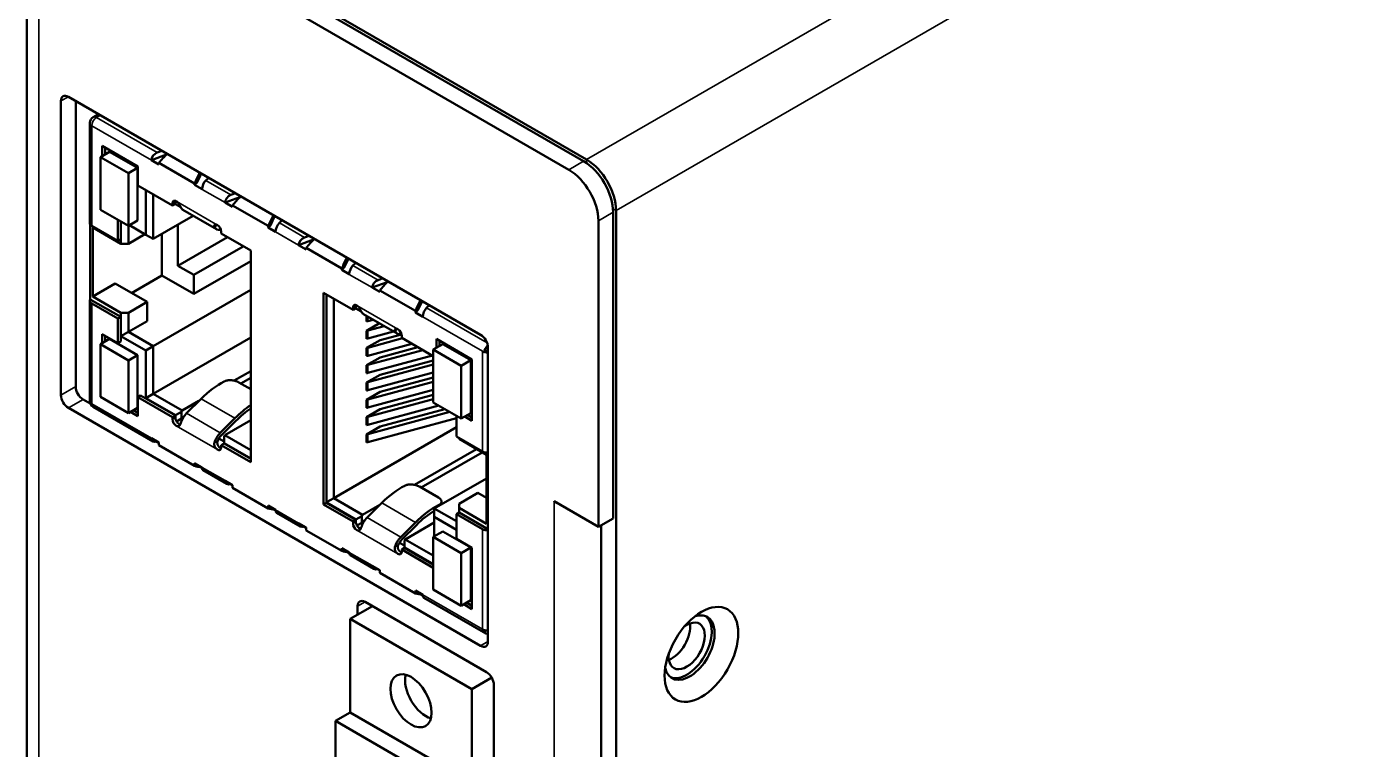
# Model space of a CAD drawing. Header units: millimetres. Extents: x 1550 to 4479, y -401 to 926.
# Drawn here: x 2542.7 to 2606.9, y 720.3 to 755 of the extents above; entities that cross this region are included whole.
import ezdxf

# ---------------------------------------------------------------- set-up
doc = ezdxf.new("R2010")
doc.units = ezdxf.units.MM
doc.header["$LTSCALE"] = 3.5
doc.layers.add('외형선(ISO)', color=7, linetype='Continuous', lineweight=50)
doc.layers.add('좁은 외형선(ISO)', color=7, linetype='Continuous', lineweight=35)

msp = doc.modelspace()

# ---------------------------------------------------------------- linework, layer by layer
at = {"layer": '외형선(ISO)'}
for p, q in [((2542.732, 615.0169), (2542.732, 763.6193)), ((2543.3178, 762.8028), (2568.7737, 748.1059)), ((2569.4808, 748.5141), (2544.0249, 763.211)), ((2569.6222, 748.5957), (2544.8734, 762.8844)), ((2544.3785, 737.2873), (2544.3785, 751.4127)), ((2544.732, 751.6168), (2564.531, 740.1858)), ((2545.0856, 751.4127), (2545.0856, 737.6955)), ((2546.1748, 750.7838), (2545.9229, 750.6384)), ((2545.7604, 750.3569), (2545.7604, 745.5478)), ((2546.3612, 749.2506), (2546.3612, 748.7688)), ((2548.0653, 748.2667), (2546.3612, 749.2506)), ((2546.7155, 748.9734), (2546.2771, 748.7203)), ((2547.6206, 747.9446), (2546.2771, 748.7203)), ((2546.2771, 748.7203), (2546.2771, 746.1891)), ((2546.4998, 749.1706), (2546.4998, 748.8489)), ((2548.059, 748.1977), (2546.7155, 748.9734)), ((2549.438, 748.8353), (2548.7201, 748.5745)), ((2549.0807, 748.3663), (2548.7201, 748.5745)), ((2549.2288, 749.0206), (2549.0022, 748.9383)), ((2548.059, 748.1977), (2547.6206, 747.9446)), ((2547.6206, 745.4135), (2547.6206, 747.9446)), ((2548.059, 745.6666), (2548.059, 748.1977)), ((2548.0653, 747.3563), (2548.0653, 748.2667)), ((2549.0807, 748.4406), (2550.7919, 747.4526)), ((2549.0807, 748.4406), (2549.0807, 748.3663)), ((2549.7341, 746.3928), (2548.0653, 747.3563)), ((2550.899, 747.4766), (2550.7919, 747.3784)), ((2550.7919, 747.4526), (2550.7919, 747.3784)), ((2551.1525, 747.1701), (2550.7919, 747.3784)), ((2551.33, 747.5943), (2551.4726, 747.7251)), ((2548.4479, 744.9889), (2548.4479, 747.1354)), ((2548.8014, 744.7848), (2548.8014, 746.9313)), ((2551.1526, 747.1702), (2551.1526, 747.1702)), ((2552.9735, 746.794), (2552.2557, 746.5333)), ((2552.7643, 746.9793), (2552.5378, 746.897)), ((2546.2771, 746.1891), (2547.6206, 745.4135)), ((2549.7341, 746.4949), (2549.7341, 746.3928)), ((2549.7341, 746.3928), (2549.8727, 746.4729)), ((2549.8585, 746.4647), (2549.8833, 746.4504)), ((2549.8727, 746.5749), (2549.8727, 746.4729)), ((2549.8833, 746.4504), (2549.8833, 746.6138)), ((2550.1292, 746.3084), (2549.8833, 746.4504)), ((2550.2355, 746.1838), (2551.8547, 745.249)), ((2552.6163, 746.3251), (2552.2556, 746.5333)), ((2552.6163, 746.3993), (2554.3275, 745.4114)), ((2552.6163, 746.3993), (2552.6163, 746.3251)), ((2570.895, 731.3677), (2570.895, 746.0646)), ((2571.0364, 746.1463), (2571.0364, 600.8099)), ((2545.7833, 745.4787), (2545.7833, 741.8855)), ((2545.8556, 745.4151), (2547.1107, 744.6904)), ((2547.1107, 745.7078), (2547.1107, 744.6904)), ((2547.2493, 745.6278), (2547.2493, 744.7705)), ((2547.2599, 744.5561), (2547.2599, 745.6217)), ((2547.6135, 744.5561), (2547.6135, 745.4175)), ((2548.059, 745.6666), (2547.6206, 745.4135)), ((2547.6665, 745.44), (2548.4479, 744.9889)), ((2548.8014, 744.7848), (2550.7301, 745.8983)), ((2549.9929, 745.4727), (2549.9929, 743.5008)), ((2554.4345, 745.4353), (2554.3275, 745.3371)), ((2554.3275, 745.4114), (2554.3275, 745.3371)), ((2554.8656, 745.5531), (2555.0081, 745.6839)), ((2570.1879, 745.6564), (2570.1879, 730.9594)), ((2545.903, 745.3396), (2545.903, 742.0246)), ((2547.2599, 744.5561), (2545.903, 745.3396)), ((2547.1107, 744.6904), (2547.2493, 744.7705)), ((2547.6135, 744.5561), (2548.4054, 745.0134)), ((2548.8014, 744.7848), (2548.4479, 744.9889)), ((2549.2264, 743.0289), (2549.2264, 745.0301)), ((2552.3681, 744.8721), (2549.9929, 743.5008)), ((2552.0301, 745.2212), (2552.0623, 745.2262)), ((2552.0746, 745.0415), (2552.0746, 745.1436)), ((2553.4888, 744.225), (2552.0746, 745.0415)), ((2554.6881, 745.1289), (2554.3275, 745.3371)), ((2554.6881, 745.1289), (2554.6881, 745.1289)), ((2556.509, 744.7528), (2555.7912, 744.492)), ((2556.2999, 744.9381), (2556.0733, 744.8558)), ((2547.6135, 744.5561), (2547.2599, 744.5561)), ((2553.1353, 744.4292), (2550.7601, 743.0579)), ((2553.4888, 734.0597), (2553.4888, 744.225)), ((2556.1518, 744.2838), (2555.7912, 744.492)), ((2556.1518, 744.3581), (2557.863, 743.3701)), ((2556.1518, 744.3581), (2556.1518, 744.2838)), ((2549.9929, 743.5008), (2550.7601, 743.0579)), ((2550.7601, 742.1434), (2553.4888, 743.7188)), ((2558.4011, 743.5118), (2558.5436, 743.6426)), ((2547.7698, 742.1879), (2549.2264, 743.0289)), ((2550.7601, 742.1434), (2549.2264, 743.0289)), ((2550.7601, 743.0579), (2550.7601, 742.1434)), ((2557.97, 743.3941), (2557.863, 743.2959)), ((2557.863, 743.3701), (2557.863, 743.2959)), ((2558.2236, 743.0877), (2557.863, 743.2959)), ((2558.2236, 743.0877), (2558.2236, 743.0877)), ((2559.8354, 742.8968), (2559.6088, 742.8145)), ((2545.903, 742.0246), (2546.9778, 742.6451)), ((2548.5115, 741.7596), (2546.9778, 742.6451)), ((2548.8014, 739.6408), (2553.4888, 742.3471)), ((2556.989, 742.2042), (2556.989, 732.0388)), ((2558.4032, 741.3877), (2556.989, 742.2042)), ((2560.0446, 742.7115), (2559.3267, 742.4508)), ((2559.6873, 742.2426), (2559.3267, 742.4508)), ((2559.6873, 742.3169), (2561.3985, 741.3289)), ((2559.6873, 742.3169), (2559.6873, 742.2426)), ((2545.7604, 741.8164), (2545.7604, 737.0072)), ((2547.2493, 741.0391), (2545.7833, 741.8855)), ((2545.8556, 741.6837), (2547.1107, 740.9591)), ((2545.903, 742.0246), (2547.2599, 741.2412)), ((2547.6135, 741.2412), (2548.5115, 741.7596)), ((2548.5115, 741.7596), (2548.5115, 740.8452)), ((2557.1276, 742.1242), (2557.1276, 732.1352)), ((2557.4776, 732.3413), (2557.4776, 741.9221)), ((2558.5418, 741.5698), (2558.5418, 741.4677)), ((2558.5454, 741.4494), (2558.5454, 741.6088)), ((2561.9366, 741.4706), (2562.0792, 741.6014)), ((2547.1107, 740.9591), (2547.2493, 741.0391)), ((2547.1107, 740.9591), (2547.1107, 739.7751)), ((2547.2493, 741.0391), (2547.2493, 739.8552)), ((2547.2599, 740.1226), (2547.2599, 741.2412)), ((2547.2599, 741.2412), (2547.6135, 741.2412)), ((2547.6135, 740.3267), (2547.6135, 741.2412)), ((2558.4032, 741.4898), (2558.4032, 741.3877)), ((2558.4032, 741.3877), (2558.5418, 741.4677)), ((2558.5277, 741.4596), (2558.5454, 741.4494)), ((2558.7983, 741.3033), (2558.5454, 741.4494)), ((2558.9046, 741.1787), (2560.5239, 740.2438)), ((2559.0546, 740.8256), (2559.0546, 741.0921)), ((2559.1075, 740.8386), (2559.3709, 740.9095)), ((2561.5056, 741.3529), (2561.3985, 741.2546)), ((2561.3985, 741.3289), (2561.3985, 741.2546)), ((2561.7592, 741.0464), (2561.3985, 741.2546)), ((2547.6135, 740.3267), (2547.2599, 740.1226)), ((2547.6135, 740.3267), (2548.5115, 740.8452)), ((2548.8014, 739.6408), (2547.6135, 740.3267)), ((2559.6715, 740.736), (2559.0546, 740.3798)), ((2559.0546, 739.9961), (2559.0546, 740.3798)), ((2559.1075, 740.3928), (2559.8975, 740.6055)), ((2559.1075, 740.009), (2560.3508, 740.3438)), ((2546.7155, 739.9838), (2546.2771, 739.7306)), ((2546.2771, 739.7306), (2546.2771, 737.1995)), ((2547.6206, 738.955), (2546.2771, 739.7306)), ((2546.3612, 740.2079), (2546.3612, 739.7792)), ((2547.1107, 739.7751), (2546.3612, 740.2079)), ((2546.4998, 740.1279), (2546.4998, 739.8592)), ((2548.059, 739.2081), (2546.7155, 739.9838)), ((2547.1107, 739.7751), (2547.2493, 739.8552)), ((2548.4479, 739.4367), (2547.2599, 740.1226)), ((2548.8014, 739.6408), (2548.4479, 739.4367)), ((2548.8014, 737.3506), (2553.4888, 740.0568)), ((2548.8014, 737.3506), (2548.8014, 739.6408)), ((2559.7069, 739.9268), (2559.0546, 739.5503)), ((2559.1075, 739.5632), (2560.7823, 740.0141)), ((2559.1075, 739.1795), (2561.2356, 739.7524)), ((2560.7359, 740.2039), (2559.7069, 739.9268)), ((2560.6993, 740.2161), (2560.7315, 740.2211)), ((2560.7438, 740.0364), (2560.7438, 740.1385)), ((2562.2577, 739.1624), (2560.7438, 740.0364)), ((2562.7173, 739.7347), (2562.2577, 739.4694)), ((2562.4125, 739.9833), (2562.4125, 739.5588)), ((2564.1167, 738.9995), (2562.4125, 739.9833)), ((2562.5511, 739.9033), (2562.5511, 739.6388)), ((2564.0608, 738.959), (2562.7173, 739.7347)), ((2548.059, 739.2081), (2547.6206, 738.955)), ((2547.6206, 736.4238), (2547.6206, 738.955)), ((2548.059, 736.6769), (2548.059, 739.2081)), ((2548.4479, 737.1464), (2548.4479, 739.4367)), ((2559.0546, 739.1665), (2559.0546, 739.5503)), ((2559.7069, 739.0973), (2559.0546, 738.7207)), ((2559.1075, 738.7337), (2561.7622, 739.4484)), ((2559.1075, 738.3499), (2562.2155, 739.1867)), ((2561.5233, 739.5863), (2559.7069, 739.0973)), ((2562.2577, 738.9545), (2559.7069, 738.2677)), ((2563.6012, 738.6937), (2562.2577, 739.4694)), ((2562.2577, 739.4694), (2562.2577, 736.9382)), ((2564.0608, 738.959), (2563.6012, 738.6937)), ((2564.0608, 736.4279), (2564.0608, 738.959)), ((2564.1167, 736.056), (2564.1167, 738.9995)), ((2564.7149, 739.3359), (2564.6222, 739.3893)), ((2564.7344, 739.3471), (2564.7149, 739.3359)), ((2564.8535, 739.4159), (2564.7344, 739.3471)), ((2564.8535, 739.42), (2564.8846, 739.4379)), ((2564.8535, 739.42), (2564.8535, 739.4159)), ((2564.8846, 739.5735), (2564.8846, 725.4481)), ((2552.6946, 737.9816), (2553.4888, 738.4402)), ((2559.0546, 738.3369), (2559.0546, 738.7207)), ((2559.1075, 737.9041), (2562.2577, 738.7522)), ((2559.1075, 737.5204), (2562.2577, 738.3685)), ((2563.6012, 736.1625), (2563.6012, 738.6937)), ((2552.9231, 737.8963), (2553.4888, 737.5698)), ((2553.0143, 737.8437), (2553.4888, 738.1176)), ((2559.7069, 738.2677), (2559.0546, 737.8911)), ((2559.0546, 737.5074), (2559.0546, 737.8911)), ((2559.1075, 737.0746), (2562.2577, 737.9226)), ((2562.2577, 738.1249), (2559.7069, 737.4382)), ((2545.4391, 737.0831), (2545.7849, 736.8835)), ((2546.2771, 737.1995), (2547.6206, 736.4238)), ((2548.0653, 737.1909), (2548.2039, 737.2709)), ((2548.0653, 737.1909), (2549.7341, 736.2275)), ((2548.0653, 736.2805), (2548.0653, 737.1909)), ((2548.2039, 737.2709), (2549.8727, 736.3075)), ((2548.8014, 737.3506), (2548.4479, 737.1464)), ((2549.8833, 736.3177), (2548.4479, 737.1464)), ((2550.2015, 736.5422), (2548.8014, 737.3506)), ((2551.1112, 737.1115), (2550.4109, 736.4129)), ((2559.7069, 737.4382), (2559.0546, 737.0616)), ((2559.0546, 736.6778), (2559.0546, 737.0616)), ((2559.1075, 736.6908), (2562.2577, 737.5389)), ((2559.1075, 736.245), (2562.2577, 737.0931)), ((2562.2577, 737.2953), (2559.7069, 736.6086)), ((2564.531, 725.2439), (2544.732, 736.6749)), ((2545.9229, 736.7258), (2548.8027, 735.0631)), ((2548.059, 736.6769), (2547.6206, 736.4238)), ((2547.7188, 736.4806), (2548.0653, 736.2805)), ((2547.8574, 736.5606), (2548.0653, 736.4406)), ((2550.1661, 736.481), (2549.8833, 736.3177)), ((2550.2015, 736.5422), (2550.1661, 736.481)), ((2550.1661, 736.1585), (2550.1661, 736.481)), ((2550.2015, 736.5422), (2551.0063, 737.0069)), ((2559.7069, 736.6086), (2559.0546, 736.232)), ((2559.1075, 735.8612), (2562.528, 736.7821)), ((2559.1075, 735.4154), (2563.0546, 736.4781)), ((2562.8157, 736.616), (2559.7069, 735.779)), ((2562.2577, 736.9382), (2563.6012, 736.1625)), ((2564.0608, 736.4279), (2563.6012, 736.1625)), ((2549.7341, 736.2275), (2549.8727, 736.3075)), ((2549.7341, 736.2275), (2549.7341, 736.1254)), ((2549.8727, 736.3075), (2549.8727, 736.2054)), ((2549.8833, 736.1289), (2549.8833, 736.3177)), ((2550.1661, 736.1585), (2549.9291, 736.0216)), ((2550.0885, 735.8767), (2550.0175, 735.9177)), ((2550.0886, 735.8767), (2550.0886, 735.8767)), ((2550.1661, 736.1585), (2550.2015, 736.2197)), ((2550.2015, 736.2197), (2550.293, 736.2726)), ((2550.2431, 736.1957), (2550.2015, 736.2197)), ((2552.7305, 736.1767), (2552.0301, 735.478)), ((2552.0775, 735.355), (2552.7779, 736.0536)), ((2552.245, 735.3624), (2553.4888, 736.0805)), ((2557.4776, 732.3413), (2563.3671, 735.7416)), ((2559.0546, 735.8483), (2559.0546, 736.232)), ((2559.0546, 735.4025), (2559.7069, 735.779)), ((2559.1075, 735.0317), (2563.3671, 736.1785)), ((2563.3671, 735.3048), (2563.3671, 736.2977)), ((2563.7666, 736.2581), (2564.1167, 736.056)), ((2563.9052, 736.3381), (2564.1167, 736.216)), ((2549.0807, 735.0084), (2548.7201, 735.2166)), ((2552.2097, 735.0603), (2551.9604, 735.2042)), ((2552.2097, 735.3011), (2552.245, 735.3624)), ((2552.2097, 735.3011), (2552.2097, 734.9745)), ((2553.4888, 734.6443), (2552.245, 735.3624)), ((2559.0546, 735.0187), (2559.0546, 735.4025)), ((2564.6222, 734.5802), (2563.3671, 735.3048)), ((2563.4951, 735.2309), (2563.4951, 735.1828)), ((2564.8068, 734.4255), (2563.4951, 735.1828)), ((2548.9661, 735.0469), (2549.0807, 734.9807)), ((2549.0807, 734.8756), (2549.0807, 735.0084)), ((2549.0807, 734.8756), (2550.7919, 733.8876)), ((2551.9973, 734.7747), (2551.9973, 734.7747)), ((2552.0684, 734.7336), (2551.9974, 734.7746)), ((2552.0746, 734.8762), (2552.2132, 734.9562)), ((2552.0746, 734.8762), (2553.4888, 734.0597)), ((2552.0746, 734.7741), (2552.0746, 734.8762)), ((2553.4888, 734.236), (2552.2097, 734.9745)), ((2552.2097, 734.9745), (2552.2097, 734.9541)), ((2552.2132, 734.9562), (2553.4888, 734.2197)), ((2561.3534, 732.9787), (2564.333, 734.699)), ((2561.6764, 732.8427), (2564.6123, 734.5377)), ((2551.1526, 733.8123), (2550.7919, 734.0205)), ((2550.7919, 733.8876), (2550.7919, 734.0205)), ((2551.0662, 733.8344), (2551.154, 733.7837)), ((2564.8068, 731.1105), (2564.8068, 734.4255)), ((2551.2045, 733.6764), (2552.3383, 733.0219)), ((2552.6163, 732.9672), (2552.2556, 733.1754)), ((2562.3072, 731.8433), (2564.8068, 733.2864)), ((2552.5016, 733.0056), (2552.6163, 732.9394)), ((2552.6163, 732.8343), (2552.6163, 732.9672)), ((2552.6163, 732.8343), (2554.3275, 731.8464)), ((2561.5923, 732.8912), (2562.5044, 732.3646)), ((2563.4951, 732.0719), (2564.3931, 732.5904)), ((2564.3931, 732.5904), (2564.8068, 732.3516)), ((2554.6881, 731.771), (2554.3275, 731.9792)), ((2554.3275, 731.8464), (2554.3275, 731.9792)), ((2556.989, 732.0388), (2557.1276, 732.1188)), ((2556.989, 732.0388), (2558.4032, 731.2223)), ((2557.4776, 732.3413), (2557.1276, 732.1393)), ((2558.5454, 731.3166), (2557.1276, 732.1352)), ((2557.1276, 732.1352), (2557.1276, 732.1188)), ((2557.1276, 732.1188), (2558.5418, 731.3024)), ((2558.8636, 731.5412), (2557.4776, 732.3413)), ((2558.8636, 731.5412), (2559.6948, 732.0211)), ((2559.7803, 732.1064), (2559.08, 731.4077)), ((2562.6326, 732.0312), (2562.651, 732.1617)), ((2563.4951, 732.0719), (2563.4951, 731.8678)), ((2568.0595, 732.1801), (2568.0595, 732.1883)), ((2568.0595, 732.1883), (2570.1879, 730.9594)), ((2568.0665, 732.1842), (2568.0595, 732.1801)), ((2568.0665, 732.176), (2568.0595, 732.1801)), ((2554.6017, 731.7931), (2554.6896, 731.7424)), ((2554.7401, 731.6352), (2555.8738, 730.9806)), ((2558.4032, 731.2223), (2558.5418, 731.3024)), ((2558.5418, 731.3024), (2558.5418, 731.2003)), ((2558.8282, 731.4799), (2558.5454, 731.3166)), ((2558.5454, 731.1572), (2558.5454, 731.3166)), ((2558.8636, 731.5412), (2558.8282, 731.4799)), ((2558.8282, 731.1574), (2558.8282, 731.4799)), ((2558.8636, 731.2187), (2558.9722, 731.2814)), ((2563.3671, 731.2313), (2562.3072, 731.8433)), ((2562.3072, 731.8433), (2562.3072, 731.435)), ((2563.3671, 730.8231), (2562.3072, 731.435)), ((2562.3072, 731.435), (2562.3072, 730.5083)), ((2563.3671, 731.5734), (2563.5057, 731.6534)), ((2564.6222, 730.8488), (2563.3671, 731.5734)), ((2563.3671, 730.3895), (2563.3671, 731.5734)), ((2563.4951, 731.8678), (2564.8068, 731.1105)), ((2563.4951, 731.8678), (2563.4951, 731.6473)), ((2564.8846, 730.8574), (2563.5057, 731.6534)), ((2570.1879, 730.9594), (2570.895, 731.3677)), ((2556.1518, 730.9259), (2555.7912, 731.1342)), ((2556.0371, 730.9644), (2556.1518, 730.8982)), ((2556.1518, 730.7931), (2556.1518, 730.9259)), ((2556.1518, 730.7931), (2557.863, 729.8051)), ((2558.4032, 731.2223), (2558.4032, 731.1203)), ((2558.8282, 731.1574), (2558.5946, 731.0226)), ((2558.7577, 730.8715), (2558.6866, 730.9126)), ((2558.7577, 730.8716), (2558.7578, 730.8715)), ((2558.8282, 731.1574), (2558.8636, 731.2187)), ((2558.9123, 731.1905), (2558.8636, 731.2187)), ((2561.3996, 731.1715), (2560.6993, 730.4729)), ((2560.7467, 730.3498), (2561.447, 731.0485)), ((2560.9071, 730.3613), (2562.3072, 731.1697)), ((2562.7173, 730.7451), (2562.2577, 730.4797)), ((2564.0608, 729.9694), (2562.7173, 730.7451)), ((2570.3293, 731.0411), (2570.3293, 615.7518)), ((2560.8717, 730.0592), (2560.6296, 730.199)), ((2560.8717, 730.3001), (2560.9071, 730.3613)), ((2560.8717, 730.3001), (2560.8717, 729.9735)), ((2562.2577, 729.1733), (2560.8717, 729.9735)), ((2560.8717, 729.9735), (2560.8717, 729.9449)), ((2562.2577, 729.5816), (2560.9071, 730.3613)), ((2562.2577, 730.4797), (2562.2577, 727.9486)), ((2563.6012, 729.7041), (2562.2577, 730.4797)), ((2564.1167, 729.9568), (2563.3671, 730.3895)), ((2564.0608, 729.9694), (2563.6012, 729.7041)), ((2564.0608, 727.4383), (2564.0608, 729.9694)), ((2558.2236, 729.7298), (2557.863, 729.938)), ((2557.863, 729.8051), (2557.863, 729.938)), ((2558.1372, 729.7519), (2558.2251, 729.7012)), ((2558.2756, 729.5939), (2559.4093, 728.9394)), ((2560.6664, 729.7696), (2560.6665, 729.7695)), ((2560.7376, 729.7285), (2560.6665, 729.7695)), ((2560.7438, 729.871), (2560.8823, 729.9511)), ((2560.7438, 729.871), (2562.2577, 728.997)), ((2560.7438, 729.769), (2560.7438, 729.871)), ((2560.8823, 729.9511), (2562.2577, 729.157)), ((2563.6012, 727.1729), (2563.6012, 729.7041)), ((2564.1167, 727.0133), (2564.1167, 729.9568)), ((2559.6873, 728.8847), (2559.3267, 729.0929)), ((2559.5727, 728.9232), (2559.6873, 728.8569)), ((2559.6873, 728.7518), (2559.6873, 728.8847)), ((2559.6873, 728.7518), (2561.3985, 727.7639)), ((2561.7592, 727.6885), (2561.3985, 727.8967)), ((2561.3985, 727.7639), (2561.3985, 727.8967)), ((2561.6728, 727.7106), (2561.7606, 727.6599)), ((2561.8111, 727.5527), (2564.7822, 725.8374)), ((2562.2577, 727.9486), (2563.6012, 727.1729)), ((2564.0608, 727.4383), (2563.6012, 727.1729)), ((2558.2731, 726.5381), (2559.3338, 727.1505)), ((2558.6267, 726.7422), (2558.6267, 727.1505)), ((2558.9802, 727.3546), (2564.8139, 723.9865)), ((2563.7207, 727.2419), (2564.1167, 727.0133)), ((2563.8593, 727.3219), (2564.1167, 727.1733)), ((2564.1068, 723.17), (2558.2731, 726.5381)), ((2558.2731, 722.0474), (2558.2731, 726.5381)), ((2564.6222, 726.0396), (2564.7149, 725.9861)), ((2564.7344, 725.9974), (2564.7149, 725.9861)), ((2564.1068, 723.17), (2565.0639, 723.7226)), ((2564.1068, 718.6793), (2564.1068, 723.17)), ((2565.1674, 723.3742), (2565.1674, 666.644)), ((2557.566, 721.6391), (2558.2731, 722.0474)), ((2563.3996, 718.2711), (2557.566, 721.6391)), ((2557.566, 673.8904), (2557.566, 721.6391)), ((2564.1068, 718.6793), (2558.2731, 722.0474))]:
    msp.add_line(p, q, dxfattribs=at)
for centre, start, end in [((2546.0854, 750.3569), 120, 180), ((2546.0854, 737.0072), 180, 240)]:
    msp.add_arc(centre, 0.325, start, end, dxfattribs=at)
for centre, major_axis, ratio, start_param, end_param in [((2544.732, 751.2085), (-0.25, 0.433), 0.5773503, 5.4977871, 7.0685835), ((2549.0022, 748.6729), (-0.231, -0.2363), 0.6857453, 4.1006165, 5.6560295), ((2552.6672, 745.8102), (4.5098, 4.6138), 0.6857453, 1.5764285, 1.6679583), ((2569.6222, 746.9628), (-1, 1.7321), 0.5773503, 3.9269908, 5.4977871), ((2553.0481, 745.5902), (2.2702, 5.9985), 0.4365339, 1.3316713, 1.4232011), ((2553.0481, 745.5902), (2.2001, 5.8132), 0.4365339, 1.3262639, 1.4086394), ((2568.7737, 746.4729), (1, -1.7321), 0.5773503, 0.7853982, 2.3561945), ((2569.4808, 746.8811), (-1, 1.7321), 0.5773503, 3.9269908, 5.4977871), ((2551.33, 747.329), (0.1163, 0.3072), 0.4365339, 0.7142667, 2.2696791), ((2552.5378, 746.6317), (-0.231, -0.2363), 0.6857453, 4.1006165, 5.6560295), ((2556.2027, 743.7689), (4.5098, 4.6138), 0.6857453, 1.5764285, 1.6679583), ((2549.9144, 746.3908), (-0.1275, 0.2208), 0.5773503, 5.4977871, 7.0685835), ((2550.053, 746.4708), (0.1275, -0.2208), 0.5773503, 3.7161958, 3.9269908), ((2550.5752, 746.7723), (-0.3398, -0.5885), 0.5773503, 5.8824804, 6.2831853), ((2546.0854, 745.5478), (-0.325, 0), 0.5773503, 0, 0.7853982), ((2552.1945, 745.8374), (-0.3398, -0.5885), 0.5773503, 5.8824804, 6.7195176), ((2551.8943, 745.2477), (0.1275, -0.2208), 0.5773503, 0.7853982, 2.3561945), ((2556.5837, 743.549), (2.2702, 5.9985), 0.4365339, 1.3316713, 1.4232011), ((2556.5837, 743.549), (2.2001, 5.8132), 0.4365339, 1.3262639, 1.4086394), ((2554.8656, 745.2877), (0.1163, 0.3072), 0.4365339, 0.7142667, 2.2696791), ((2556.0733, 744.5904), (-0.231, -0.2363), 0.6857453, 4.1006165, 5.6560295), ((2559.7383, 741.7277), (4.5098, 4.6138), 0.6857453, 1.5764285, 1.6679583), ((2560.1192, 741.5078), (2.2702, 5.9985), 0.4365339, 1.3316713, 1.4232011), ((2560.1192, 741.5078), (2.2001, 5.8132), 0.4365339, 1.3262639, 1.4086394), ((2558.4011, 743.2465), (0.1163, 0.3072), 0.4365339, 0.7142667, 2.2696791), ((2559.6088, 742.5492), (-0.231, -0.2363), 0.6857453, 4.1006165, 5.6560295), ((2563.2738, 739.6865), (4.5098, 4.6138), 0.6857453, 1.5764285, 1.6679583), ((2546.0854, 741.8164), (-0.325, 0), 0.5773503, 5.9059492, 7.0685835), ((2558.5835, 741.3857), (-0.1275, 0.2208), 0.5773503, 5.4977871, 7.0685835), ((2558.7221, 741.4657), (0.1275, -0.2208), 0.5773503, 3.7286363, 3.9269908), ((2558.7221, 741.4657), (0.1275, -0.2208), 0.5773503, 3.7161958, 3.7286363), ((2563.6547, 739.4665), (2.2702, 5.9985), 0.4365339, 1.3316713, 1.4232011), ((2563.6547, 739.4665), (2.2001, 5.8132), 0.4365339, 1.3262639, 1.4086394), ((2559.2443, 741.7672), (-0.3398, -0.5885), 0.5773503, 5.8824804, 6.2831853), ((2561.9366, 741.2052), (0.1163, 0.3072), 0.4365339, 0.7142667, 2.2696797), ((2558.7578, 741.2716), (0.8275, 0), 0.5773503, 5.0792087, 5.1487213), ((2558.7578, 740.8258), (0.8275, 0), 0.5773503, 5.0792087, 5.1487213), ((2560.8636, 740.8323), (-0.3398, -0.5885), 0.5773503, 5.8824804, 6.7195176), ((2560.5634, 740.2426), (0.1275, -0.2208), 0.5773503, 0.7853982, 2.3561945), ((2558.7578, 740.442), (0.8275, 0), 0.5773503, 5.0792087, 5.1487213), ((2564.531, 739.7776), (-0.25, 0.433), 0.5773503, 3.9269908, 5.4977871), ((2564.9447, 739.4685), (-0.1625, -0.2815), 0.5773503, 4.2407846, 5.4977871), ((2558.7578, 739.9962), (0.8275, 0), 0.5773503, 5.0792087, 5.1487213), ((2558.7578, 739.6125), (0.8275, 0), 0.5773503, 5.0792087, 5.1487213), ((2564.852, 739.522), (0.325, 0), 0.5773503, 4.3418673, 4.8126396), ((2558.7578, 739.1667), (0.8275, 0), 0.5773503, 5.0792087, 5.1487213), ((2558.7578, 738.7829), (0.8275, 0), 0.5773503, 5.0792087, 5.1487213), ((2545.4391, 737.4914), (-0.25, 0.433), 0.5773503, 0.7853982, 2.3561945), ((2552.0776, 734.6035), (-1.998, -3.4606), 0.5773503, 3.8774402, 4.2760567), ((2558.7578, 738.3371), (0.8275, 0), 0.5773503, 5.0792087, 5.1487213), ((2544.732, 737.0831), (0.25, -0.433), 0.5773503, 3.9269908, 5.4977871), ((2558.7578, 737.9534), (0.8275, 0), 0.5773503, 5.0792087, 5.1487213), ((2558.7578, 737.5075), (0.8275, 0), 0.5773503, 5.0792087, 5.1487213), ((2550.5752, 735.9864), (-0.3398, -0.5885), 0.5773503, 4.2760567, 5.1130938), ((2553.6969, 733.6687), (-1.998, -3.4606), 0.5773503, 4.0006926, 4.2760567), ((2553.6969, 733.6687), (1.9, 3.2909), 0.5773503, 0.8629089, 1.134464), ((2558.7578, 737.1238), (0.8275, 0), 0.5773503, 5.0792087, 5.1487213), ((2549.9144, 736.0213), (-0.1275, 0.2208), 0.5773503, 0.7853982, 2.3561945), ((2550.053, 736.1013), (0.1275, -0.2208), 0.5773503, 3.9269908, 4.271692), ((2550.053, 736.1013), (0.1275, -0.2208), 0.5773503, 4.271692, 5.2994326), ((2550.053, 736.1013), (0.1275, -0.2208), 0.5773503, 5.2994326, 5.6961417), ((2558.7578, 736.678), (0.8275, 0), 0.5773503, 5.0792087, 5.1487213), ((2558.7578, 736.2942), (0.8275, 0), 0.5773503, 5.0792087, 5.1487213), ((2549.0022, 735.3232), (-0.231, -0.2363), 0.6857453, 5.6869183, 7.2267037), ((2552.1945, 735.0515), (-0.3398, -0.5885), 0.5773503, 4.2760567, 5.1130938), ((2552.1945, 735.0515), (0.2418, 0.4187), 0.5773503, 1.134464, 1.8006544), ((2558.7578, 735.8484), (0.8275, 0), 0.5773503, 5.0792087, 5.1487213), ((2551.8943, 734.8782), (0.1275, -0.2208), 0.5773503, 5.4977871, 7.0685835), ((2552.0329, 734.9582), (0.1275, -0.2208), 0.5773503, 5.2994326, 5.6961417), ((2552.0329, 734.9582), (0.1275, -0.2208), 0.5773503, 5.6961417, 5.7085822), ((2558.7578, 735.4647), (0.8275, 0), 0.5773503, 5.0792087, 5.1487213), ((2564.852, 734.7129), (-0.325, 0), 0.5773503, 0.7853982, 1.671047), ((2553.0122, 739.961), (-2.2895, -6.0495), 0.4365339, 0.0259268, 0.1422795), ((2551.33, 733.9792), (0.1163, 0.3072), 0.4365339, 2.3004464, 3.0704612), ((2552.5378, 733.282), (-0.231, -0.2363), 0.6857453, 5.6869183, 7.2267037), ((2560.7468, 729.5984), (-1.998, -3.4606), 0.5773503, 3.8774402, 4.2760567), ((2562.366, 728.6635), (-1.998, -3.4606), 0.5773503, 3.8774402, 4.2760567), ((2569.4808, 732.9925), (2, 0), 0.5773503, 3.9269908, 4.0270325), ((2556.5478, 737.9198), (-2.2895, -6.0495), 0.4365339, 0.0259268, 0.1422795), ((2554.8656, 731.938), (0.1163, 0.3072), 0.4365339, 2.3004464, 3.0704612), ((2559.2443, 730.9813), (-0.3398, -0.5885), 0.5773503, 4.2760567, 5.1130938), ((2562.366, 728.6635), (1.9, 3.2909), 0.5773503, 0.8073067, 1.134464), ((2556.0733, 731.2407), (-0.231, -0.2363), 0.6857453, 5.6869183, 7.2267037), ((2558.5835, 731.0162), (-0.1275, 0.2208), 0.5773503, 0.7853982, 2.3561945), ((2558.7221, 731.0962), (0.1275, -0.2208), 0.5773503, 3.9269908, 4.1253453), ((2558.7221, 731.0962), (0.1275, -0.2208), 0.5773503, 4.1253453, 5.2994326), ((2558.7221, 731.0962), (0.1275, -0.2208), 0.5773503, 5.2994326, 5.6961417), ((2564.852, 730.9815), (0.325, 0), 0.5773503, 3.9269908, 4.8126396), ((2560.8636, 730.0464), (-0.3398, -0.5885), 0.5773503, 4.2760567, 5.1130938), ((2560.8636, 730.0464), (0.2418, 0.4187), 0.5773503, 1.134464, 1.8006544), ((2560.0833, 735.8785), (-2.2895, -6.0495), 0.4365339, 0.0259268, 0.1422795), ((2558.4011, 729.8968), (0.1163, 0.3072), 0.4365339, 2.3004464, 3.0704612), ((2560.5634, 729.8731), (0.1275, -0.2208), 0.5773503, 5.4977871, 7.0685835), ((2560.702, 729.9531), (0.1275, -0.2208), 0.5773503, 5.2994326, 5.6961417), ((2560.702, 729.9531), (0.1275, -0.2208), 0.5773503, 5.6961417, 5.7085822), ((2559.6088, 729.1995), (-0.231, -0.2363), 0.6857453, 5.6869183, 7.2267037), ((2558.9802, 726.9463), (-0.25, 0.433), 0.5773503, 5.4977871, 7.0685835), ((2563.6188, 733.8373), (-2.2895, -6.0495), 0.4365339, 0.0259268, 0.1422795), ((2561.9366, 727.8555), (0.1163, 0.3072), 0.4365339, 2.3004464, 3.0704612), ((2574.5719, 725.1623), (-0.85, -1.4722), 0.5773503, 5.7118822, 9.9960811), ((2574.4305, 725.2439), (0.6148, 1.0648), 0.5773503, 2.2349634, 7.1898146), ((2573.7234, 725.6522), (0.6147, 1.0648), 0.5773503, 3.7543402, 5.6704377), ((2574.4305, 725.2439), (-0.85, -1.4722), 0.5773503, 0.0832853, 3.0583074), ((2564.852, 726.1723), (-0.325, 0), 0.5773503, 0.7853982, 1.2002747), ((2564.9447, 726.1188), (-0.1625, -0.2815), 0.5773503, 5.4977871, 6.8039677), ((2564.852, 726.1723), (-0.325, 0), 0.5773503, 1.2002747, 1.671047), ((2564.531, 725.6522), (0.25, -0.433), 0.5773503, 5.4977871, 7.0685835), ((2561.897, 723.017), (0.7, -1.2124), 0.5773503, 3.671063, 5.753715), ((2564.8139, 723.5783), (-0.25, 0.433), 0.5773503, 3.9269908, 5.4977871)]:
    msp.add_ellipse(centre, major_axis=major_axis, ratio=ratio, start_param=start_param, end_param=end_param, dxfattribs=at)
for centre, major_axis in [((2575.1376, 724.8357), (1.25, 2.1651)), ((2561.1899, 722.6087), (-0.7, 1.2124))]:
    msp.add_ellipse(centre, major_axis=major_axis, ratio=0.5773503, dxfattribs=at)
for points, knots in [([(2549.9144, 746.599), (2549.9213, 746.595), (2549.9282, 746.5906), (2549.935, 746.5858), (2549.9419, 746.5809), (2549.9486, 746.5756), (2549.9554, 746.5699), (2549.9621, 746.5643), (2549.9688, 746.5582), (2549.9753, 746.5518), (2549.9819, 746.5454), (2549.9883, 746.5386), (2549.9946, 746.5316), (2550.0009, 746.5246), (2550.007, 746.5174), (2550.0129, 746.5099), (2550.0189, 746.5025), (2550.0247, 746.4948), (2550.0304, 746.487), (2550.036, 746.4791), (2550.0415, 746.4711), (2550.0468, 746.4631), (2550.0521, 746.4551), (2550.0572, 746.447), (2550.062, 746.439), (2550.0669, 746.431), (2550.0716, 746.423), (2550.076, 746.4152), (2550.0805, 746.4073), (2550.0848, 746.3995), (2550.0889, 746.3917), (2550.093, 746.384), (2550.0969, 746.3764), (2550.1007, 746.3689), (2550.1044, 746.3614), (2550.108, 746.3541), (2550.1114, 746.347), (2550.1148, 746.3399), (2550.1181, 746.333), (2550.1212, 746.3263), (2550.1242, 746.3196), (2550.1271, 746.3131), (2550.1298, 746.307)], [0, 0, 0, 0, 0.0714286, 0.0714286, 0.0714286, 0.1428571, 0.1428571, 0.1428571, 0.2142857, 0.2142857, 0.2142857, 0.2857143, 0.2857143, 0.2857143, 0.3571429, 0.3571429, 0.3571429, 0.4285714, 0.4285714, 0.4285714, 0.5, 0.5, 0.5, 0.5714286, 0.5714286, 0.5714286, 0.6428571, 0.6428571, 0.6428571, 0.7142857, 0.7142857, 0.7142857, 0.7857143, 0.7857143, 0.7857143, 0.8571429, 0.8571429, 0.8571429, 0.9285714, 0.9285714, 0.9285714, 1, 1, 1, 1]), ([(2551.7491, 745.3721), (2551.7464, 745.3782), (2551.7443, 745.3843), (2551.7427, 745.3901), (2551.7411, 745.396), (2551.74, 745.4016), (2551.7395, 745.4071), (2551.7389, 745.4125), (2551.7389, 745.4178), (2551.7394, 745.4228), (2551.7399, 745.4278), (2551.741, 745.4326), (2551.7424, 745.4371), (2551.7439, 745.4415), (2551.7459, 745.4458), (2551.7483, 745.4497), (2551.7507, 745.4536), (2551.7536, 745.4572), (2551.7569, 745.4605), (2551.7602, 745.4638), (2551.764, 745.4667), (2551.7681, 745.4693), (2551.7723, 745.4719), (2551.7769, 745.474), (2551.7818, 745.4758), (2551.7867, 745.4775), (2551.792, 745.4788), (2551.7975, 745.4796), (2551.803, 745.4804), (2551.8088, 745.4808), (2551.8148, 745.4807), (2551.8209, 745.4806), (2551.8272, 745.48), (2551.8336, 745.4789), (2551.8401, 745.4778), (2551.8467, 745.4762), (2551.8534, 745.4741), (2551.8601, 745.472), (2551.8669, 745.4695), (2551.8737, 745.4664), (2551.8805, 745.4634), (2551.8874, 745.4599), (2551.8943, 745.4559)], [0, 0, 0, 0, 0.0714286, 0.0714286, 0.0714286, 0.1428571, 0.1428571, 0.1428571, 0.2142857, 0.2142857, 0.2142857, 0.2857143, 0.2857143, 0.2857143, 0.3571429, 0.3571429, 0.3571429, 0.4285714, 0.4285714, 0.4285714, 0.5, 0.5, 0.5, 0.5714286, 0.5714286, 0.5714286, 0.6428571, 0.6428571, 0.6428571, 0.7142857, 0.7142857, 0.7142857, 0.7857143, 0.7857143, 0.7857143, 0.8571429, 0.8571429, 0.8571429, 0.9285714, 0.9285714, 0.9285714, 1, 1, 1, 1]), ([(2558.5835, 741.5939), (2558.5904, 741.5899), (2558.5973, 741.5855), (2558.6041, 741.5806), (2558.611, 741.5758), (2558.6178, 741.5705), (2558.6245, 741.5648), (2558.6312, 741.5591), (2558.6379, 741.5531), (2558.6445, 741.5467), (2558.651, 741.5402), (2558.6574, 741.5335), (2558.6637, 741.5265), (2558.67, 741.5195), (2558.6761, 741.5123), (2558.6821, 741.5048), (2558.688, 741.4973), (2558.6938, 741.4897), (2558.6995, 741.4818), (2558.7052, 741.474), (2558.7106, 741.466), (2558.7159, 741.458), (2558.7212, 741.4499), (2558.7263, 741.4419), (2558.7312, 741.4339), (2558.736, 741.4259), (2558.7407, 741.4179), (2558.7451, 741.41), (2558.7496, 741.4022), (2558.7539, 741.3944), (2558.758, 741.3866), (2558.7621, 741.3789), (2558.7661, 741.3713), (2558.7698, 741.3638), (2558.7736, 741.3563), (2558.7771, 741.349), (2558.7806, 741.3419), (2558.784, 741.3348), (2558.7872, 741.3279), (2558.7903, 741.3212), (2558.7934, 741.3145), (2558.7963, 741.308), (2558.799, 741.3018)], [0, 0, 0, 0, 0.0714286, 0.0714286, 0.0714286, 0.1428571, 0.1428571, 0.1428571, 0.2142857, 0.2142857, 0.2142857, 0.2857143, 0.2857143, 0.2857143, 0.3571429, 0.3571429, 0.3571429, 0.4285714, 0.4285714, 0.4285714, 0.5, 0.5, 0.5, 0.5714286, 0.5714286, 0.5714286, 0.6428571, 0.6428571, 0.6428571, 0.7142857, 0.7142857, 0.7142857, 0.7857143, 0.7857143, 0.7857143, 0.8571429, 0.8571429, 0.8571429, 0.9285714, 0.9285714, 0.9285714, 1, 1, 1, 1]), ([(2560.4182, 740.367), (2560.4155, 740.3731), (2560.4134, 740.3791), (2560.4118, 740.385), (2560.4102, 740.3908), (2560.4091, 740.3965), (2560.4086, 740.402), (2560.4081, 740.4074), (2560.4081, 740.4126), (2560.4086, 740.4176), (2560.4091, 740.4227), (2560.4101, 740.4274), (2560.4116, 740.4319), (2560.4131, 740.4364), (2560.415, 740.4406), (2560.4174, 740.4445), (2560.4198, 740.4485), (2560.4227, 740.4521), (2560.426, 740.4553), (2560.4293, 740.4586), (2560.4331, 740.4616), (2560.4373, 740.4642), (2560.4415, 740.4667), (2560.446, 740.4689), (2560.4509, 740.4706), (2560.4559, 740.4724), (2560.4611, 740.4737), (2560.4666, 740.4745), (2560.4722, 740.4753), (2560.4779, 740.4757), (2560.484, 740.4756), (2560.49, 740.4755), (2560.4963, 740.4749), (2560.5028, 740.4738), (2560.5092, 740.4727), (2560.5158, 740.4711), (2560.5225, 740.469), (2560.5292, 740.4669), (2560.536, 740.4644), (2560.5428, 740.4613), (2560.5497, 740.4583), (2560.5566, 740.4548), (2560.5634, 740.4508)], [0, 0, 0, 0, 0.0714286, 0.0714286, 0.0714286, 0.1428571, 0.1428571, 0.1428571, 0.2142857, 0.2142857, 0.2142857, 0.2857143, 0.2857143, 0.2857143, 0.3571429, 0.3571429, 0.3571429, 0.4285714, 0.4285714, 0.4285714, 0.5, 0.5, 0.5, 0.5714286, 0.5714286, 0.5714286, 0.6428571, 0.6428571, 0.6428571, 0.7142857, 0.7142857, 0.7142857, 0.7857143, 0.7857143, 0.7857143, 0.8571429, 0.8571429, 0.8571429, 0.9285714, 0.9285714, 0.9285714, 1, 1, 1, 1]), ([(2552.9231, 737.8963), (2552.9116, 737.903), (2552.8995, 737.9095), (2552.8868, 737.9157), (2552.8741, 737.922), (2552.8609, 737.928), (2552.8472, 737.9338), (2552.8336, 737.9395), (2552.8195, 737.945), (2552.805, 737.9501), (2552.7906, 737.9553), (2552.7759, 737.9601), (2552.7608, 737.9646), (2552.7458, 737.969), (2552.7304, 737.9732), (2552.7148, 737.977), (2552.6991, 737.9808), (2552.6832, 737.9842), (2552.6671, 737.9872), (2552.6511, 737.9903), (2552.6348, 737.9929), (2552.6186, 737.9951), (2552.6024, 737.9973), (2552.5861, 737.999), (2552.5699, 738.0004), (2552.5536, 738.0017), (2552.5374, 738.0026), (2552.5212, 738.003), (2552.505, 738.0034), (2552.4888, 738.0034), (2552.4727, 738.0029), (2552.4567, 738.0024), (2552.4408, 738.0014), (2552.4252, 737.9999), (2552.4096, 737.9985), (2552.3943, 737.9965), (2552.3793, 737.9941), (2552.3643, 737.9917), (2552.3496, 737.9889), (2552.3352, 737.9855), (2552.3208, 737.9822), (2552.3068, 737.9783), (2552.2932, 737.9741), (2552.2797, 737.9698), (2552.2665, 737.965), (2552.2539, 737.9599), (2552.2413, 737.9547), (2552.2292, 737.9491), (2552.2176, 737.9431)], [0, 0, 0, 0, 0.0625, 0.0625, 0.0625, 0.125, 0.125, 0.125, 0.1875, 0.1875, 0.1875, 0.25, 0.25, 0.25, 0.3125, 0.3125, 0.3125, 0.375, 0.375, 0.375, 0.4375, 0.4375, 0.4375, 0.5, 0.5, 0.5, 0.5625, 0.5625, 0.5625, 0.625, 0.625, 0.625, 0.6875, 0.6875, 0.6875, 0.75, 0.75, 0.75, 0.8125, 0.8125, 0.8125, 0.875, 0.875, 0.875, 0.9375, 0.9375, 0.9375, 1, 1, 1, 1]), ([(2550.1298, 735.9375), (2550.1271, 735.9282), (2550.1242, 735.9192), (2550.1212, 735.9107), (2550.1181, 735.9021), (2550.1148, 735.894), (2550.1114, 735.8863), (2550.108, 735.8786), (2550.1044, 735.8713), (2550.1007, 735.8644), (2550.0969, 735.8575), (2550.093, 735.851), (2550.0889, 735.845), (2550.0847, 735.839), (2550.0805, 735.8334), (2550.076, 735.8283), (2550.0716, 735.8232), (2550.0669, 735.8186), (2550.062, 735.8144), (2550.0572, 735.8102), (2550.0521, 735.8065), (2550.0468, 735.8033), (2550.0415, 735.8001), (2550.036, 735.7974), (2550.0304, 735.7952), (2550.0247, 735.7931), (2550.0189, 735.7915), (2550.0129, 735.7904), (2550.007, 735.7893), (2550.0009, 735.7887), (2549.9946, 735.7887), (2549.9883, 735.7887), (2549.9819, 735.7892), (2549.9753, 735.7902), (2549.9688, 735.7913), (2549.9621, 735.7928), (2549.9554, 735.7949), (2549.9487, 735.797), (2549.9419, 735.7995), (2549.935, 735.8026), (2549.9282, 735.8056), (2549.9213, 735.8091), (2549.9144, 735.8131)], [0, 0, 0, 0, 0.0714286, 0.0714286, 0.0714286, 0.1428571, 0.1428571, 0.1428571, 0.2142857, 0.2142857, 0.2142857, 0.2857143, 0.2857143, 0.2857143, 0.3571429, 0.3571429, 0.3571429, 0.4285714, 0.4285714, 0.4285714, 0.5, 0.5, 0.5, 0.5714286, 0.5714286, 0.5714286, 0.6428571, 0.6428571, 0.6428571, 0.7142857, 0.7142857, 0.7142857, 0.7857143, 0.7857143, 0.7857143, 0.8571429, 0.8571429, 0.8571429, 0.9285714, 0.9285714, 0.9285714, 1, 1, 1, 1]), ([(2551.8943, 734.67), (2551.8874, 734.674), (2551.8805, 734.6784), (2551.8737, 734.6833), (2551.8669, 734.6881), (2551.8601, 734.6934), (2551.8534, 734.6991), (2551.8467, 734.7048), (2551.8401, 734.7109), (2551.8336, 734.7174), (2551.8272, 734.7238), (2551.8209, 734.7307), (2551.8148, 734.7378), (2551.8088, 734.7449), (2551.803, 734.7524), (2551.7975, 734.7601), (2551.792, 734.7678), (2551.7867, 734.7758), (2551.7818, 734.7841), (2551.7769, 734.7923), (2551.7723, 734.8008), (2551.7681, 734.8095), (2551.764, 734.8182), (2551.7602, 734.827), (2551.7569, 734.8359), (2551.7536, 734.8448), (2551.7507, 734.8538), (2551.7483, 734.8628), (2551.7459, 734.8719), (2551.7439, 734.881), (2551.7424, 734.8903), (2551.741, 734.8995), (2551.7399, 734.9089), (2551.7394, 734.9182), (2551.7389, 734.9276), (2551.7389, 734.9369), (2551.7395, 734.9463), (2551.74, 734.9557), (2551.7411, 734.9651), (2551.7427, 734.9745), (2551.7443, 734.9839), (2551.7464, 734.9933), (2551.7491, 735.0026)], [0, 0, 0, 0, 0.0714286, 0.0714286, 0.0714286, 0.1428571, 0.1428571, 0.1428571, 0.2142857, 0.2142857, 0.2142857, 0.2857143, 0.2857143, 0.2857143, 0.3571429, 0.3571429, 0.3571429, 0.4285714, 0.4285714, 0.4285714, 0.5, 0.5, 0.5, 0.5714286, 0.5714286, 0.5714286, 0.6428571, 0.6428571, 0.6428571, 0.7142857, 0.7142857, 0.7142857, 0.7857143, 0.7857143, 0.7857143, 0.8571429, 0.8571429, 0.8571429, 0.9285714, 0.9285714, 0.9285714, 1, 1, 1, 1]), ([(2551.904, 735.092), (2551.8998, 735.0819), (2551.8964, 735.0717), (2551.8936, 735.0616), (2551.8908, 735.0514), (2551.8887, 735.0414), (2551.8873, 735.0314), (2551.8858, 735.0214), (2551.885, 735.0116), (2551.8848, 735.0018), (2551.8845, 734.992), (2551.8849, 734.9824), (2551.8858, 734.9728), (2551.8868, 734.9632), (2551.8882, 734.9537), (2551.8903, 734.9442), (2551.8923, 734.9347), (2551.8949, 734.9253), (2551.8979, 734.9161), (2551.901, 734.9068), (2551.9046, 734.8977), (2551.9087, 734.8887), (2551.9128, 734.8798), (2551.9173, 734.871), (2551.9223, 734.8625), (2551.9273, 734.8539), (2551.9327, 734.8456), (2551.9384, 734.8375), (2551.9441, 734.8295), (2551.9502, 734.8218), (2551.9565, 734.8144), (2551.9629, 734.807), (2551.9696, 734.8), (2551.9764, 734.7933), (2551.9832, 734.7867), (2551.9902, 734.7804), (2551.9973, 734.7746)], [0, 0, 0, 0, 0.0833333, 0.0833333, 0.0833333, 0.1666667, 0.1666667, 0.1666667, 0.25, 0.25, 0.25, 0.3333333, 0.3333333, 0.3333333, 0.4166667, 0.4166667, 0.4166667, 0.5, 0.5, 0.5, 0.5833333, 0.5833333, 0.5833333, 0.6666667, 0.6666667, 0.6666667, 0.75, 0.75, 0.75, 0.8333333, 0.8333333, 0.8333333, 0.9166667, 0.9166667, 0.9166667, 1, 1, 1, 1]), ([(2561.5923, 732.8912), (2561.5807, 732.8979), (2561.5686, 732.9044), (2561.5559, 732.9106), (2561.5433, 732.9169), (2561.53, 732.9229), (2561.5164, 732.9286), (2561.5027, 732.9344), (2561.4886, 732.9399), (2561.4742, 732.945), (2561.4597, 732.9501), (2561.445, 732.955), (2561.4299, 732.9594), (2561.4149, 732.9639), (2561.3995, 732.9681), (2561.3839, 732.9719), (2561.3683, 732.9757), (2561.3523, 732.9791), (2561.3363, 732.9821), (2561.3202, 732.9851), (2561.304, 732.9878), (2561.2877, 732.99), (2561.2715, 732.9922), (2561.2552, 732.9939), (2561.239, 732.9952), (2561.2228, 732.9966), (2561.2065, 732.9974), (2561.1903, 732.9979), (2561.1741, 732.9983), (2561.1579, 732.9983), (2561.1418, 732.9978), (2561.1258, 732.9973), (2561.1099, 732.9963), (2561.0943, 732.9948), (2561.0787, 732.9934), (2561.0634, 732.9914), (2561.0484, 732.989), (2561.0334, 732.9866), (2561.0187, 732.9837), (2561.0043, 732.9804), (2560.99, 732.977), (2560.9759, 732.9732), (2560.9624, 732.9689), (2560.9488, 732.9647), (2560.9357, 732.9599), (2560.9231, 732.9547), (2560.9104, 732.9496), (2560.8983, 732.944), (2560.8867, 732.9379)], [0, 0, 0, 0, 0.0625, 0.0625, 0.0625, 0.125, 0.125, 0.125, 0.1875, 0.1875, 0.1875, 0.25, 0.25, 0.25, 0.3125, 0.3125, 0.3125, 0.375, 0.375, 0.375, 0.4375, 0.4375, 0.4375, 0.5, 0.5, 0.5, 0.5625, 0.5625, 0.5625, 0.625, 0.625, 0.625, 0.6875, 0.6875, 0.6875, 0.75, 0.75, 0.75, 0.8125, 0.8125, 0.8125, 0.875, 0.875, 0.875, 0.9375, 0.9375, 0.9375, 1, 1, 1, 1]), ([(2562.506, 732.0031), (2562.5176, 732.0091), (2562.5286, 732.0153), (2562.539, 732.0218), (2562.5493, 732.0283), (2562.5591, 732.0349), (2562.5682, 732.0418), (2562.5773, 732.0487), (2562.5857, 732.0557), (2562.5934, 732.0629), (2562.6011, 732.0701), (2562.6081, 732.0775), (2562.6143, 732.0849), (2562.6206, 732.0924), (2562.6261, 732.1), (2562.6308, 732.1077), (2562.6356, 732.1154), (2562.6396, 732.1233), (2562.6427, 732.1312), (2562.6459, 732.1392), (2562.6483, 732.1472), (2562.6499, 732.1552), (2562.6514, 732.1632), (2562.6522, 732.1713), (2562.6521, 732.1794), (2562.6521, 732.1874), (2562.6513, 732.1955), (2562.6496, 732.2037), (2562.648, 732.2118), (2562.6455, 732.22), (2562.6423, 732.2281), (2562.639, 732.2362), (2562.6349, 732.2443), (2562.6301, 732.2524), (2562.6253, 732.2604), (2562.6197, 732.2683), (2562.6134, 732.2762), (2562.6071, 732.284), (2562.6001, 732.2918), (2562.5923, 732.2994), (2562.5846, 732.3071), (2562.5761, 732.3147), (2562.5669, 732.3221), (2562.5577, 732.3296), (2562.5479, 732.3369), (2562.5374, 732.3439), (2562.527, 732.351), (2562.516, 732.3579), (2562.5044, 732.3646)], [0, 0, 0, 0, 0.0625, 0.0625, 0.0625, 0.125, 0.125, 0.125, 0.1875, 0.1875, 0.1875, 0.25, 0.25, 0.25, 0.3125, 0.3125, 0.3125, 0.375, 0.375, 0.375, 0.4375, 0.4375, 0.4375, 0.5, 0.5, 0.5, 0.5625, 0.5625, 0.5625, 0.625, 0.625, 0.625, 0.6875, 0.6875, 0.6875, 0.75, 0.75, 0.75, 0.8125, 0.8125, 0.8125, 0.875, 0.875, 0.875, 0.9375, 0.9375, 0.9375, 1, 1, 1, 1]), ([(2558.799, 730.9323), (2558.7963, 730.923), (2558.7934, 730.9141), (2558.7903, 730.9056), (2558.7872, 730.897), (2558.784, 730.8889), (2558.7806, 730.8811), (2558.7771, 730.8734), (2558.7736, 730.8661), (2558.7698, 730.8592), (2558.7661, 730.8524), (2558.7621, 730.8459), (2558.758, 730.8399), (2558.7539, 730.8338), (2558.7496, 730.8283), (2558.7451, 730.8232), (2558.7407, 730.8181), (2558.736, 730.8135), (2558.7312, 730.8093), (2558.7263, 730.8051), (2558.7212, 730.8014), (2558.7159, 730.7982), (2558.7106, 730.795), (2558.7052, 730.7923), (2558.6995, 730.7901), (2558.6938, 730.788), (2558.688, 730.7863), (2558.6821, 730.7853), (2558.6761, 730.7842), (2558.67, 730.7836), (2558.6637, 730.7836), (2558.6574, 730.7836), (2558.651, 730.7841), (2558.6445, 730.7851), (2558.6379, 730.7862), (2558.6312, 730.7877), (2558.6245, 730.7898), (2558.6178, 730.7918), (2558.611, 730.7944), (2558.6041, 730.7974), (2558.5973, 730.8005), (2558.5904, 730.804), (2558.5835, 730.808)], [0, 0, 0, 0, 0.0714286, 0.0714286, 0.0714286, 0.1428571, 0.1428571, 0.1428571, 0.2142857, 0.2142857, 0.2142857, 0.2857143, 0.2857143, 0.2857143, 0.3571429, 0.3571429, 0.3571429, 0.4285714, 0.4285714, 0.4285714, 0.5, 0.5, 0.5, 0.5714286, 0.5714286, 0.5714286, 0.6428571, 0.6428571, 0.6428571, 0.7142857, 0.7142857, 0.7142857, 0.7857143, 0.7857143, 0.7857143, 0.8571429, 0.8571429, 0.8571429, 0.9285714, 0.9285714, 0.9285714, 1, 1, 1, 1]), ([(2560.5634, 729.6649), (2560.5566, 729.6688), (2560.5497, 729.6733), (2560.5428, 729.6781), (2560.536, 729.683), (2560.5292, 729.6883), (2560.5225, 729.694), (2560.5158, 729.6997), (2560.5092, 729.7058), (2560.5028, 729.7122), (2560.4963, 729.7187), (2560.49, 729.7255), (2560.484, 729.7327), (2560.4779, 729.7398), (2560.4721, 729.7472), (2560.4666, 729.7549), (2560.4611, 729.7627), (2560.4559, 729.7707), (2560.4509, 729.7789), (2560.446, 729.7872), (2560.4414, 729.7957), (2560.4373, 729.8044), (2560.4331, 729.813), (2560.4293, 729.8219), (2560.426, 729.8308), (2560.4227, 729.8397), (2560.4198, 729.8487), (2560.4174, 729.8577), (2560.415, 729.8668), (2560.4131, 729.8759), (2560.4116, 729.8852), (2560.4101, 729.8944), (2560.4091, 729.9038), (2560.4086, 729.9131), (2560.4081, 729.9225), (2560.4081, 729.9318), (2560.4086, 729.9412), (2560.4091, 729.9506), (2560.4102, 729.96), (2560.4118, 729.9694), (2560.4134, 729.9788), (2560.4155, 729.9882), (2560.4182, 729.9975)], [0, 0, 0, 0, 0.0714286, 0.0714286, 0.0714286, 0.1428571, 0.1428571, 0.1428571, 0.2142857, 0.2142857, 0.2142857, 0.2857143, 0.2857143, 0.2857143, 0.3571429, 0.3571429, 0.3571429, 0.4285714, 0.4285714, 0.4285714, 0.5, 0.5, 0.5, 0.5714286, 0.5714286, 0.5714286, 0.6428571, 0.6428571, 0.6428571, 0.7142857, 0.7142857, 0.7142857, 0.7857143, 0.7857143, 0.7857143, 0.8571429, 0.8571429, 0.8571429, 0.9285714, 0.9285714, 0.9285714, 1, 1, 1, 1]), ([(2560.5731, 730.0869), (2560.569, 730.0767), (2560.5655, 730.0666), (2560.5627, 730.0564), (2560.56, 730.0463), (2560.5579, 730.0362), (2560.5564, 730.0263), (2560.5549, 730.0163), (2560.5541, 730.0064), (2560.5539, 729.9967), (2560.5537, 729.9869), (2560.554, 729.9772), (2560.555, 729.9676), (2560.5559, 729.9581), (2560.5574, 729.9485), (2560.5594, 729.9391), (2560.5614, 729.9296), (2560.564, 729.9202), (2560.5671, 729.911), (2560.5702, 729.9017), (2560.5738, 729.8926), (2560.5778, 729.8836), (2560.5819, 729.8747), (2560.5864, 729.8659), (2560.5914, 729.8573), (2560.5964, 729.8488), (2560.6018, 729.8404), (2560.6075, 729.8324), (2560.6132, 729.8244), (2560.6193, 729.8167), (2560.6257, 729.8093), (2560.632, 729.8019), (2560.6387, 729.7948), (2560.6455, 729.7882), (2560.6524, 729.7815), (2560.6594, 729.7753), (2560.6665, 729.7695)], [0, 0, 0, 0, 0.0833333, 0.0833333, 0.0833333, 0.1666667, 0.1666667, 0.1666667, 0.25, 0.25, 0.25, 0.3333333, 0.3333333, 0.3333333, 0.4166667, 0.4166667, 0.4166667, 0.5, 0.5, 0.5, 0.5833333, 0.5833333, 0.5833333, 0.6666667, 0.6666667, 0.6666667, 0.75, 0.75, 0.75, 0.8333333, 0.8333333, 0.8333333, 0.9166667, 0.9166667, 0.9166667, 1, 1, 1, 1])]:
    msp.add_open_spline(points, degree=3, knots=knots, dxfattribs=at)
for points in [[(2550.0886, 735.8767), (2550.094, 735.8748), (2550.0994, 735.8733), (2550.1047, 735.8721)], [(2558.7577, 730.8715), (2558.7632, 730.8697), (2558.7685, 730.8681), (2558.7739, 730.8669)]]:
    msp.add_open_spline(points, degree=3, dxfattribs=at)
at = {"layer": '좁은 외형선(ISO)'}
for p, q in [((2569.6222, 748.5957), (2668.0514, 805.4239)), ((2669.4657, 802.9744), (2571.0364, 746.1463)), ((2543.3178, 762.8028), (2543.3178, 614.2004)), ((2544.3785, 751.4127), (2544.732, 751.6168)), ((2546.27, 750.7288), (2546.0854, 750.6223)), ((2549.0022, 748.9383), (2546.0854, 750.6223)), ((2545.8556, 750.2243), (2545.8556, 745.4151)), ((2548.7201, 748.5704), (2545.8556, 750.2243)), ((2548.7201, 748.5745), (2548.7201, 748.5704)), ((2569.6222, 748.4243), (2569.6222, 748.5957)), ((2569.4808, 748.5141), (2568.7737, 748.1059)), ((2552.5378, 746.897), (2551.33, 747.5943)), ((2551.1526, 747.1661), (2551.1526, 747.1702)), ((2552.2556, 746.5292), (2551.1526, 747.1661)), ((2549.7341, 746.4949), (2549.8727, 746.5749)), ((2549.9144, 746.599), (2551.8943, 745.4559)), ((2552.2557, 746.5333), (2552.2556, 746.5292)), ((2570.1879, 745.6564), (2570.895, 746.0646)), ((2571.0364, 746.1463), (2570.8879, 746.232)), ((2551.7491, 745.3721), (2551.8943, 745.4559)), ((2556.0733, 744.8558), (2554.8656, 745.5531)), ((2554.6881, 745.1248), (2554.6881, 745.1289)), ((2555.7912, 744.488), (2554.6881, 745.1248)), ((2555.7912, 744.492), (2555.7912, 744.488)), ((2559.6088, 742.8145), (2558.4011, 743.5118)), ((2558.2236, 743.0836), (2558.2236, 743.0877)), ((2559.3267, 742.4467), (2558.2236, 743.0836)), ((2559.3267, 742.4508), (2559.3267, 742.4467)), ((2545.8556, 741.6837), (2545.8556, 736.8745)), ((2558.4032, 741.4898), (2558.5418, 741.5698)), ((2558.5835, 741.5939), (2560.5634, 740.4508)), ((2559.1075, 740.8386), (2559.1075, 741.0616)), ((2561.7592, 741.0423), (2561.7592, 741.0464)), ((2564.6222, 739.3893), (2561.7592, 741.0423)), ((2564.8416, 739.7934), (2561.9366, 741.4706)), ((2559.1075, 740.009), (2559.1075, 740.3928)), ((2560.5634, 740.4508), (2560.4182, 740.367)), ((2559.1075, 739.1795), (2559.1075, 739.5632)), ((2564.6222, 734.5802), (2564.6222, 739.3893)), ((2559.1075, 738.3499), (2559.1075, 738.7337)), ((2545.0856, 737.6955), (2544.3785, 737.2873)), ((2559.1075, 737.5204), (2559.1075, 737.9041)), ((2544.732, 736.6749), (2545.4391, 737.0831)), ((2551.1112, 737.1115), (2552.7305, 736.1767)), ((2559.1075, 736.6908), (2559.1075, 737.0746)), ((2545.8556, 736.8745), (2548.7201, 735.2207)), ((2550.4109, 736.4129), (2552.0301, 735.478)), ((2549.7341, 736.1254), (2549.8727, 736.2054)), ((2551.8943, 734.67), (2549.9144, 735.8131)), ((2559.1075, 735.8612), (2559.1075, 736.245)), ((2548.7201, 735.2207), (2548.7201, 735.2166)), ((2559.1075, 735.0317), (2559.1075, 735.4154)), ((2551.904, 735.092), (2551.7491, 735.0026)), ((2551.1526, 733.8123), (2551.1526, 733.8163)), ((2551.1526, 733.8163), (2552.2556, 733.1795)), ((2552.2556, 733.1795), (2552.2557, 733.1754)), ((2559.7803, 732.1064), (2561.3996, 731.1715)), ((2562.4991, 731.9541), (2562.506, 732.0031)), ((2568.0736, 732.1801), (2568.0665, 732.176)), ((2568.0665, 616.2498), (2568.0665, 732.176)), ((2554.6881, 731.771), (2554.6881, 731.7751)), ((2554.6881, 731.7751), (2555.7912, 731.1382)), ((2559.08, 731.4077), (2560.6993, 730.4729)), ((2555.7912, 731.1382), (2555.7912, 731.1342)), ((2558.5418, 731.2003), (2558.4032, 731.1203)), ((2560.5634, 729.6649), (2558.5835, 730.808)), ((2564.6222, 726.0396), (2564.6222, 730.8488)), ((2560.5731, 730.0869), (2560.4182, 729.9975)), ((2558.2236, 729.7298), (2558.2236, 729.7339)), ((2558.2236, 729.7339), (2559.3267, 729.097)), ((2559.3267, 729.097), (2559.3267, 729.0929)), ((2561.7592, 727.6926), (2564.6222, 726.0396)), ((2561.7592, 727.6885), (2561.7592, 727.6926)), ((2558.6267, 727.1505), (2558.9802, 727.3546)), ((2564.8846, 725.4481), (2564.531, 725.2439))]:
    msp.add_line(p, q, dxfattribs=at)
for centre, major_axis, start_param, end_param in [((2546.0854, 750.3569), (0.1625, 0.2815), 0.7853982, 2.3561945), ((2546.0854, 750.3569), (-0.1625, 0.2815), 5.4977871, 6.2831853), ((2546.0854, 750.3569), (-0.325, 0), 0, 0.7853982), ((2546.0854, 737.0072), (-0.325, 0), 0, 0.7853982), ((2546.0854, 737.0072), (-0.1625, -0.2815), 5.4977871, 6.2831853)]:
    msp.add_ellipse(centre, major_axis=major_axis, ratio=0.5773503, start_param=start_param, end_param=end_param, dxfattribs=at)

doc.saveas('drawing.dxf')
